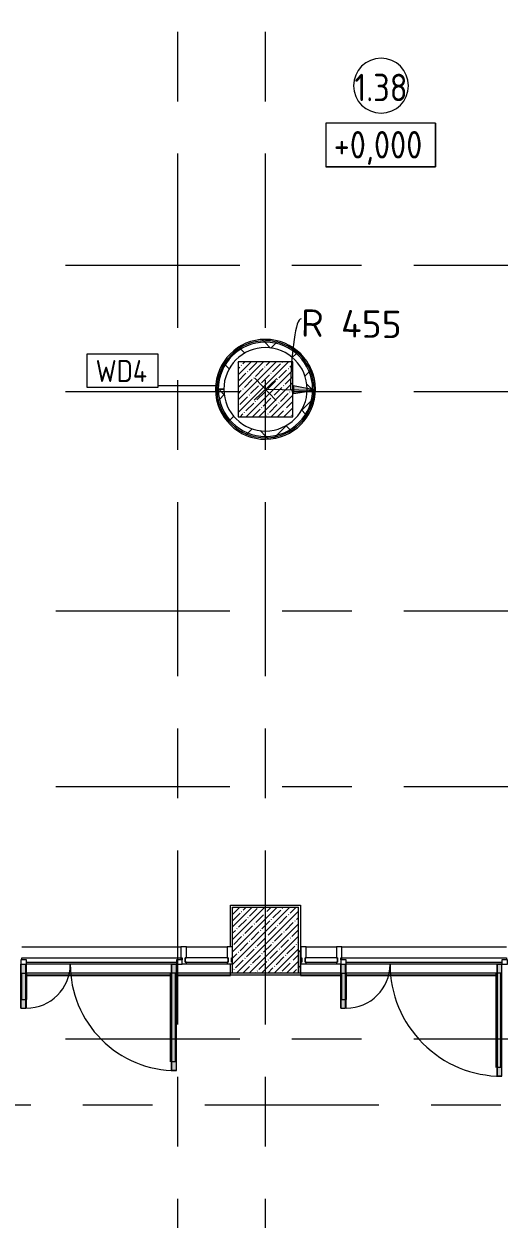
# Model space of a CAD drawing. Header units: millimetres. Extents: x 35787 to 244346, y -8553 to 29000.
# Drawn here: x 46257 to 50590, y 9458 to 20350 of the extents above; entities that cross this region are included whole.
import ezdxf

# ---------------------------------------------------------------- set-up
doc = ezdxf.new("R2010")
doc.units = ezdxf.units.MM
doc.linetypes.add('Осевая', pattern=[3175, 635, -476.25, 1587.5, -476.25])
for name, color, linetype, lineweight in [('A-ANNO-DIMS', 7, 'Continuous', 9), ('A-ANNO-DIMS-100', 7, 'Continuous', 9), ('A-AREA-IDEN', 7, 'Continuous', 9), ('A-GLAZ-CURT', 7, 'Continuous', 9), ('A-GLAZ-CWMG', 7, 'Continuous', 9), ('A-WALL-IDEN', 7, 'Continuous', 9), ('G-ANNO-DIMS', 7, 'Continuous', 9), ('I-WALL', 7, 'Continuous', 9), ('S-COLS', 7, 'Continuous', 9), ('Оси-2', 7, 'Осевая', 9)]:
    doc.layers.add(name, color=color, linetype=linetype, lineweight=lineweight)
for name, color, linetype, lineweight, true_color in [('A-DETL-GENF-1', 7, 'Continuous', 9, 0xe2e2e2), ('A-DETL-GENF-2', 7, 'Continuous', 9, 0xaaaaaa), ('A-DOOR-1', 7, 'Continuous', 9, 0xaaaaaa), ('A-FLOR-1', 7, 'Continuous', 9, 0xaaaaaa), ('A-WALL-2', 5, 'Continuous', 13, 0x0000ff), ('I-WALL-2', 5, 'Continuous', 9, 0x0000ff)]:
    doc.layers.add(name, color=color, linetype=linetype, lineweight=lineweight, true_color=true_color)
doc.styles.add('GOST Common', font='GOST_Common.ttf', dxfattribs={"width": 0.9, "height": 250})
doc.styles.add('GOST Common_1', font='GOST_Common.ttf', dxfattribs={"width": 0.9, "height": 200})
doc.styles.add('ISOCPEUR_2', font='isocpeur.ttf', dxfattribs={"height": 250})
doc.dimstyles.new('ISO-2_5_1_0K_БОЛЬШОЙ', dxfattribs={"dimscale": 304.8, "dimtxt": 248.995294, "dimasz": 0.656168, "dimexe": 0.787402, "dimexo": 0, "dimgap": 0, "dimtad": 1, "dimjust": 3, "dimdec": 0, "dimzin": 0, "dimdsep": 46, "dimtxsty": 'ISOCPEUR_2', "dimsah": 1, "dimcen": 0.09, "dimazin": 0, "dimtfac": 1, "dimtdec": 4, "dimtix": 1, "dimtmove": 0, "dimatfit": 2, "dimfxl": 1, "dimtvp": 1, "dimtolj": 1, "dimtzin": 0, "dimarcsym": 2})
pattern_1 = [(45, (0, 0), (-141.42136, 141.42136), []), (135, (0, 0), (-141.42136, -141.42136), [])]

# ---------------------------------------------------------------- blocks, each defined once
blk = doc.blocks.new('BSC_Колонна _Прямоугольная - 500х500-22732503-План монтажа стен и перегородок 1 этажа  в осях 12-23')
at = {"layer": 'S-COLS'}
h = blk.add_hatch(dxfattribs=at)
h.set_pattern_fill('FP_54', color=256, style=0, pattern_type=2)
h.set_pattern_definition([(45, (-48460, -17020), (-57.02463, 57.02463), []), (45, (-48402.975, -17020), (-57.02463, 57.02463), [100.806, -20.161, 3.353, -16.808])])
h.paths.add_polyline_path([(-250, -250), (250, -250), (250, 250), (-250, 250), (-250, -18)])
for p, q in [((250, 250), (-250, 250)), ((-250, 250), (-250, -250)), ((250, -250), (250, 250)), ((-250, -250), (250, -250))]:
    blk.add_line(p, q, dxfattribs=at)
blk = doc.blocks.new('Прямоугольный импост - Импост структурный с накладкой - 160мм Темный-32467808-План монтажа стен и перегородок 1 этажа  в осях 12-23')
at = {"layer": 'A-GLAZ-CWMG'}
for p, q in [((-50, 40), (-50, 140)), ((-50, 140), (0, 140)), ((0, 140), (0, 40)), ((-40, 40), (-50, 40)), ((-50, -17), (-50, 0)), ((-50, 0), (-40, 0)), ((-40, 0), (-40, 40)), ((-10, 40), (-10, 0)), ((0, 40), (-10, 40)), ((-10, 0), (0, 0)), ((0, 0), (0, -17)), ((0, -17), (-50, -17))]:
    blk.add_line(p, q, dxfattribs=at)
blk = doc.blocks.new('Системная панель - Стекло - 40мм-32784007-План монтажа стен и перегородок 1 этажа  в осях 12-23')
at = {"layer": 'A-GLAZ-CURT'}
for p, q in [((147.5, 0), (-147.5, 0)), ((-147.5, 0), (-147.5, -40)), ((147.5, -40), (147.5, 0)), ((-147.5, -40), (147.5, -40))]:
    blk.add_line(p, q, dxfattribs=at)
blk = doc.blocks.new('Дверь_Витражная_остекление_ - В-19-32784442-План монтажа стен и перегородок 1 этажа  в осях 12-23')
at = {"layer": 'A-DETL-GENF-1'}
for points in [[(-710, 1040), (-710, 20), (-665, 20), (-665, 1040)], [(715, 420), (715, 20), (760, 20), (760, 420)]]:
    blk.add_hatch(color=256, dxfattribs=at).paths.add_polyline_path(points)
at = {"layer": 'A-DETL-GENF-2'}
for p, q in [((-710, 1040), (-665, 1040)), ((-710, 1040), (-710, 20)), ((-665, 1040), (-710, 1040)), ((-710, 1040), (-710, 20)), ((-665, 1040), (-665, 20)), ((-665, 20), (-665, 1040)), ((-710, 960), (-665, 960)), ((-700, 960), (-700, 100)), ((-656, 960), (-656, 100)), ((706, 340), (706, 100)), ((760, 420), (715, 420)), ((715, 420), (715, 20)), ((760, 420), (715, 420)), ((715, 420), (715, 20)), ((760, 340), (715, 340)), ((750, 340), (750, 100)), ((760, 420), (760, 20)), ((760, 20), (760, 420)), ((-710, 100), (-665, 100)), ((-665, 20), (-710, 20)), ((-710, 20), (-665, 20)), ((760, 100), (715, 100))]:
    blk.add_line(p, q, dxfattribs=at)
at = {"layer": 'A-DOOR-1'}
for p, q in [((-710, 1040), (-710, 20)), ((710, 420), (710, 20)), ((-710, 20), (-760, 20)), ((-760, 20), (-760, -20)), ((-710, -20), (-710, 20)), ((760, 20), (710, 20)), ((710, 20), (710, -20)), ((760, -20), (760, 20)), ((-760, -20), (-710, -20)), ((710, -20), (760, -20))]:
    blk.add_line(p, q, dxfattribs=at)
for centre, radius, start, end in [((-710, 20), 1020, 360, 90), ((710, 20), 400, 90, 180)]:
    blk.add_arc(centre, radius, start, end, dxfattribs=at)
blk = doc.blocks.new('Прямоугольный импост - Импост структурный с накладкой - 160мм Темный-32784438-План монтажа стен и перегородок 1 этажа  в осях 12-23')
at = {"layer": 'A-GLAZ-CWMG'}
for p, q in [((49156, 11940), (50656, 11940)), ((49156, 11820), (49156, 11840)), ((49156, 11840), (50656, 11840)), ((49196, 11800), (50616, 11800)), ((49196, 11783), (50616, 11783)), ((50656, 11840), (50656, 11820))]:
    blk.add_line(p, q, dxfattribs=at)
blk = doc.blocks.new('Прямоугольный импост - Импост структурный с накладкой - 160мм Темный-32784005-План монтажа стен и перегородок 1 этажа  в осях 12-23')
at = {"layer": 'A-GLAZ-CWMG'}
for p, q in [((48831, 11940), (49106, 11940)), ((48831, 11783), (49106, 11783))]:
    blk.add_line(p, q, dxfattribs=at)
blk = doc.blocks.new('Прямоугольный импост - Импост структурный с накладкой - 160мм Темный-V68-План монтажа стен и перегородок 1 этажа  в осях 12-23')
at = {"layer": 'A-GLAZ-CWMG'}
for p, q in [((-25, 40), (-25, 140)), ((-25, 140), (25, 140)), ((25, 140), (25, 40)), ((-15, 40), (-25, 40)), ((-15, 20), (-15, 40)), ((15, 40), (15, 0)), ((25, 40), (15, 40)), ((15, 0), (25, 0)), ((25, 0), (25, -17)), ((25, -17), (-15, -17))]:
    blk.add_line(p, q, dxfattribs=at)
blk = doc.blocks.new('Дверь_Витражная_остекление_ - В-9-32786634-План монтажа стен и перегородок 1 этажа  в осях 12-23')
at = {"layer": 'A-DETL-GENF-1'}
for points in [[(-639.5, 989), (-684.5, 989), (-684.5, 20), (-639.5, 20), (-639.5, 744.3)], [(689.5, 420), (689.5, 20), (734.5, 20), (734.5, 420)]]:
    blk.add_hatch(color=256, dxfattribs=at).paths.add_polyline_path(points)
at = {"layer": 'A-DETL-GENF-2'}
for p, q in [((-684.5, 989), (-639.5, 989)), ((-684.5, 989), (-684.5, 20)), ((-639.5, 989), (-684.5, 989)), ((-684.5, 989), (-684.5, 20)), ((-639.5, 989), (-639.5, 20)), ((-639.5, 20), (-639.5, 989)), ((-684.5, 909), (-639.5, 909)), ((-674.5, 909), (-674.5, 100)), ((-630.5, 909), (-630.5, 100)), ((680.5, 340), (680.5, 100)), ((734.5, 420), (689.5, 420)), ((689.5, 420), (689.5, 20)), ((734.5, 420), (689.5, 420)), ((689.5, 420), (689.5, 20)), ((734.5, 340), (689.5, 340)), ((724.5, 340), (724.5, 100)), ((734.5, 420), (734.5, 20)), ((734.5, 20), (734.5, 420)), ((-684.5, 100), (-639.5, 100)), ((-639.5, 20), (-684.5, 20)), ((-684.5, 20), (-639.5, 20)), ((734.5, 100), (689.5, 100))]:
    blk.add_line(p, q, dxfattribs=at)
at = {"layer": 'A-DOOR-1'}
for p, q in [((-684.5, 989), (-684.5, 20)), ((684.5, 420), (684.5, 20)), ((-684.5, 20), (-734.5, 20)), ((-734.5, 20), (-734.5, -20)), ((-684.5, -20), (-684.5, 20)), ((734.5, 20), (684.5, 20)), ((684.5, 20), (684.5, -20)), ((734.5, -20), (734.5, 20)), ((-734.5, -20), (-684.5, -20)), ((684.5, -20), (734.5, -20))]:
    blk.add_line(p, q, dxfattribs=at)
for centre, radius, start, end in [((-684.5, 20), 969, 360, 90), ((684.5, 20), 400, 90, 180)]:
    blk.add_arc(centre, radius, start, end, dxfattribs=at)
blk = doc.blocks.new('Прямоугольный импост - Импост структурный с накладкой - 160мм Темный-32786259-План монтажа стен и перегородок 1 этажа  в осях 12-23')
at = {"layer": 'A-GLAZ-CWMG'}
for p, q in [((46240, 11940), (47689, 11940)), ((46240, 11820), (46240, 11840)), ((46240, 11840), (47689, 11840)), ((46280, 11800), (47649, 11800)), ((46280, 11783), (47649, 11783)), ((47689, 11840), (47689, 11820))]:
    blk.add_line(p, q, dxfattribs=at)
blk = doc.blocks.new('Системная панель - Стекло - 40мм-32786365-План монтажа стен и перегородок 1 этажа  в осях 12-23')
at = {"layer": 'A-GLAZ-CURT'}
for p, q in [((196, 0), (-196, 0)), ((-196, 0), (-196, -40)), ((196, -40), (196, 0)), ((-196, -40), (196, -40))]:
    blk.add_line(p, q, dxfattribs=at)
blk = doc.blocks.new('Прямоугольный импост - Импост структурный с накладкой - 160мм Темный-V67-План монтажа стен и перегородок 1 этажа  в осях 12-23')
at = {"layer": 'A-GLAZ-CWMG'}
for p, q in [((-25, 40), (-25, 140)), ((-25, 140), (25, 140)), ((25, 140), (25, 40)), ((-15, 40), (-25, 40)), ((-25, -17), (-25, 0)), ((-25, 0), (-15, 0)), ((-15, 0), (-15, 40)), ((15, 40), (15, 20)), ((25, 40), (15, 40)), ((15, -17), (-25, -17))]:
    blk.add_line(p, q, dxfattribs=at)
blk = doc.blocks.new('Прямоугольный импост - Импост структурный с накладкой - 160мм Темный-32786261-План монтажа стен и перегородок 1 этажа  в осях 12-23')
at = {"layer": 'A-GLAZ-CWMG'}
for p, q in [((47739, 11940), (48110, 11940)), ((47739, 11783), (48110, 11783))]:
    blk.add_line(p, q, dxfattribs=at)
blk = doc.blocks.new('Прямоугольный импост - Импост структурный с накладкой - 160мм Темный-30755843-План монтажа стен и перегородок 1 этажа  в осях 12-23')
at = {"layer": 'A-GLAZ-CWMG'}
for p, q in [((0, 140), (-50, 140)), ((-50, 140), (-50, 40)), ((0, 40), (0, 140)), ((-50, 40), (-40, 40)), ((-40, 0), (-50, 0)), ((-50, 0), (-50, -17)), ((-40, 40), (-40, 0)), ((-10, 0), (-10, 40)), ((-10, 40), (0, 40)), ((0, 0), (-10, 0)), ((0, -17), (0, 0)), ((-50, -17), (0, -17))]:
    blk.add_line(p, q, dxfattribs=at)
blk = doc.blocks.new('Марка_Помещения - Номер-25198446-План монтажа стен и перегородок 1 этажа  в осях 12-23')
at = {"layer": 'A-AREA-IDEN'}
for start, end in [(360, 180), (180, 360)]:
    blk.add_arc((0, 0), 2.5, start, end, dxfattribs=at)
blk = doc.blocks.new('DIMBLOCK71-План монтажа стен и перегородок 1 этажа  в осях 12-23')
at = {"layer": 'A-ANNO-DIMS-100'}
blk.add_hatch(color=256, dxfattribs=at).paths.add_polyline_path([(48915, 17013), (48716, 17051), (48714, 16981)])
for p, q in [((48562, 17118), (48358, 16922)), ((48558, 16918), (48362, 17122)), ((48460, 17020), (48915, 17013)), ((48716, 17051), (48714, 16981)), ((48714, 16981), (48915, 17013)), ((48915, 17013), (48716, 17051))]:
    blk.add_line(p, q, dxfattribs=at)
blk.add_arc((48460, 17020), 455, 328.8443, 29.2882, dxfattribs=at)
blk.add_ellipse((48774, 17015), major_axis=(11, 648), ratio=0.134035, start_param=0, end_param=1.570796, dxfattribs=at)
at = {"layer": 'A-ANNO-DIMS-100', "color": 0, "insert": (48786, 17750), "char_height": 250, "width": 1086, "attachment_point": 1, "rotation": 359.0662, "line_spacing_factor": 1.149209, "style": 'ISOCPEUR_2'}
blk.add_mtext('R 455', dxfattribs=at)
blk = doc.blocks.new('М_стена2 - Типоразмер-30678229-План монтажа стен и перегородок 1 этажа  в осях 12-23')
at = {"layer": 'A-WALL-IDEN'}
for p, q in [((3.26, 1.52), (-3.27, 1.52)), ((-3.27, 1.52), (-3.27, -1.48)), ((3.26, -1.48), (3.26, 1.52)), ((-3.27, -1.48), (3.26, -1.48))]:
    blk.add_line(p, q, dxfattribs=at)
blk = doc.blocks.new('Высотные отметки - 10х4_h_-17668695-План монтажа стен и перегородок 1 этажа  в осях 12-23')
at = {"layer": 'G-ANNO-DIMS'}
for p, q in [((-5, 4), (-5, 0)), ((5, 4), (-5, 4)), ((5, 4), (-5, 4)), ((-5, 4), (-5, 0)), ((5, 4), (5, 0)), ((5, 0), (5, 4)), ((5, 0), (-5, 0)), ((-5, 0), (5, 0))]:
    blk.add_line(p, q, dxfattribs=at)

msp = doc.modelspace()

# ---------------------------------------------------------------- hatches: boundary and pattern name
at = {"layer": 'I-WALL'}
h = msp.add_hatch(dxfattribs=at)
h.set_pattern_fill('FP_20', color=256, style=0, pattern_type=2)
h.set_pattern_definition([(135, (0, 0), (-70.71068, -70.71068), [])])
h.paths.add_polyline_path([(48760, 11700), (48781, 11700), (48781, 11900), (48760, 11900)])
at = {"layer": 'I-WALL-2'}
h = msp.add_hatch(dxfattribs=at)
h.set_pattern_fill('FP_78', color=256, style=0, pattern_type=2)
h.set_pattern_definition(pattern_1)
h.paths.add_polyline_path([(48424.9, 16566.4), (48499.9, 16566.8), (48577.1, 16580.6), (48644.8, 16604.2), (48710.6, 16640.3), (48769.7, 16686.6), (48821.4, 16743.9), (48861, 16805.1), (48890.9, 16873.9), (48909.1, 16946.8), (48915, 17021.6), (48908.5, 17096.4), (48889.9, 17169.1), (48859.5, 17237.7), (48818.3, 17300.5), (48767.3, 17355.6), (48707.9, 17401.5), (48641.8, 17437.1), (48570.8, 17461.3), (48496.7, 17473.5), (48421.7, 17473.4), (48347.6, 17460.9), (48276.7, 17436.4), (48210.7, 17400.6), (48151.5, 17354.5), (48100.7, 17299.2), (48059.7, 17236.3), (48029.6, 17167.6), (48011.2, 17094.8), (48005, 17020), (48017.5, 17020), (48023.9, 17094.7), (48042.7, 17167.3), (48073.6, 17235.6), (48115.5, 17297.7), (48167.3, 17351.9), (48227.6, 17396.5), (48294.5, 17430.4), (48366.1, 17452.4), (48440.5, 17462.1), (48515.4, 17459), (48588.7, 17443.4), (48658.3, 17415.6), (48722.2, 17376.4), (48778.6, 17327), (48825.9, 17268.8), (48862.7, 17203.5), (48887.9, 17132.9), (48900.8, 17059), (48901, 16984.1), (48888.6, 16910.1), (48863.9, 16839.4), (48827.7, 16773.8), (48780.8, 16715.2), (48724.8, 16665.4), (48661.1, 16625.8), (48591.7, 16597.5), (48518.5, 16581.4), (48443.6, 16577.8), (48369.2, 16586.9), (48297.4, 16608.5), (48230.2, 16641.8), (48169.7, 16686), (48114.7, 16743.9), (48075.1, 16801.7), (48043.8, 16869.8), (48024.4, 16942.2), (48017.5, 17016.9), (48005, 17016.8), (48011.7, 16942), (48030.7, 16869.4), (48061.3, 16800.8), (48102.7, 16738.3), (48153.9, 16683.4), (48214.3, 16637.1), (48279.6, 16602.3), (48350.8, 16578.3), (48395.7, 16571.1)])
h = msp.add_hatch(dxfattribs=at)
h.set_pattern_fill('FP_78', color=256, style=0, pattern_type=2)
h.set_pattern_definition(pattern_1)
h.paths.add_polyline_path([(48443.6, 16577.8), (48518.5, 16581.4), (48591.7, 16597.5), (48661.1, 16625.8), (48724.8, 16665.4), (48780.8, 16715.2), (48827.7, 16773.8), (48863.9, 16839.4), (48888.6, 16910.1), (48901, 16984.1), (48900.8, 17059), (48887.9, 17132.9), (48862.7, 17203.5), (48825.9, 17268.8), (48778.6, 17327), (48722.2, 17376.4), (48658.3, 17415.6), (48588.7, 17443.4), (48515.4, 17459), (48440.5, 17462.1), (48366.1, 17452.4), (48294.5, 17430.4), (48227.6, 17396.5), (48167.3, 17351.9), (48115.5, 17297.7), (48073.6, 17235.6), (48042.7, 17167.3), (48023.9, 17094.7), (48017.5, 17020), (48030, 17020), (48036.2, 17092.6), (48054.5, 17163.1), (48084.5, 17229.5), (48125.2, 17289.9), (48175.6, 17342.5), (48234.1, 17385.9), (48299.1, 17418.8), (48368.8, 17440.2), (48441, 17449.6), (48513.8, 17446.6), (48585, 17431.4), (48652.7, 17404.4), (48714.8, 17366.4), (48769.6, 17318.4), (48816, 17261), (48851.3, 17198.3), (48875.8, 17129.7), (48888.3, 17057.9), (48888.6, 16985.1), (48876.5, 16913.2), (48852.5, 16844.5), (48817.3, 16780.7), (48771.7, 16723.8), (48717.3, 16675.5), (48655.4, 16637), (48588, 16609.5), (48516.8, 16593.8), (48444.1, 16590.3), (48371.7, 16599.2), (48302, 16620.1), (48236.7, 16652.5), (48177.9, 16695.5), (48127.2, 16747.8), (48086, 16807.9), (48055.5, 16874), (48036.7, 16944.4), (48030, 17017), (48017.5, 17016.9), (48024.4, 16942.2), (48043.8, 16869.8), (48075.1, 16801.7), (48117.5, 16739.8), (48169.7, 16686), (48230.2, 16641.8), (48297.4, 16608.5), (48369.2, 16586.9), (48395.7, 16583.7)])
h = msp.add_hatch(dxfattribs=at)
h.set_pattern_fill('FP_78', color=256, style=0, pattern_type=2)
h.set_pattern_definition(pattern_1)
h.paths.add_polyline_path([(48444.1, 16590.3), (48516.8, 16593.8), (48588, 16609.5), (48655.4, 16637), (48717.3, 16675.5), (48771.7, 16723.8), (48817.3, 16780.7), (48852.5, 16844.5), (48876.5, 16913.2), (48888.6, 16985.1), (48888.3, 17057.9), (48875.8, 17129.7), (48851.3, 17198.3), (48815.6, 17261.8), (48769.6, 17318.4), (48714.8, 17366.4), (48652.7, 17404.4), (48585, 17431.4), (48513.8, 17446.6), (48441, 17449.6), (48368.8, 17440.2), (48299.1, 17418.8), (48234.1, 17385.9), (48175.6, 17342.5), (48125.2, 17289.9), (48084.5, 17229.5), (48054.5, 17163.1), (48036.2, 17092.6), (48030, 17020), (48080, 17020), (48086.1, 17087.8), (48104.2, 17153.4), (48133.7, 17214.7), (48173.6, 17269.8), (48222.8, 17316.9), (48279.5, 17354.4), (48342.1, 17381.2), (48408.4, 17396.5), (48476.4, 17399.6), (48543.8, 17390.6), (48608.6, 17369.8), (48668.6, 17337.6), (48721.9, 17295.4), (48766.8, 17244.2), (48801.9, 17185.9), (48826, 17122.3), (48838.4, 17055.4), (48838.6, 16987.3), (48826.7, 16920.3), (48803, 16856.5), (48768.4, 16798), (48720.6, 16743.9), (48670.8, 16703.8), (48611, 16671.3), (48546.4, 16650), (48479, 16640.5), (48411.1, 16643.2), (48344.6, 16657.9), (48281.9, 16684.3), (48224.9, 16721.5), (48175.4, 16768.2), (48135.1, 16823), (48105.1, 16884.1), (48086.6, 16949.6), (48080, 17017.3), (48030, 17017), (48036.7, 16944.4), (48055.5, 16874), (48086, 16807.9), (48130.9, 16743.9), (48177.9, 16695.5), (48236.7, 16652.5), (48302, 16620.1), (48371.7, 16599.2), (48395.7, 16596.2)])
at = {"layer": 'S-COLS'}
h = msp.add_hatch(dxfattribs=at)
h.set_pattern_fill('FP_1', color=256, style=0, pattern_type=2)
h.set_pattern_definition([(45, (0, 0), (-57.02463, 57.02463), []), (45, (57.025, 0), (-57.02463, 57.02463), [100.806, -20.161, 3.353, -16.808])])
h.paths.add_polyline_path([(48577.1, 11700), (48760, 11700), (48760, 12300), (48160, 12300), (48160, 11700)])

# ---------------------------------------------------------------- linework, layer by layer
at = {"layer": 'A-FLOR-1'}
for p, q in [((48140, 11940), (48140, 12320)), ((48140, 12320), (48780, 12320)), ((48780, 12320), (48780, 11900)), ((48140, 11679), (48140, 11783)), ((47604, 11680), (46275, 11680)), ((46275, 11679), (47604, 11679)), ((49146, 11680), (47649, 11680)), ((47649, 11679), (48140, 11679)), ((48780, 11700), (48780, 11679)), ((48780, 11679), (49146, 11679)), ((50571, 11680), (49191, 11680)), ((49191, 11679), (50571, 11679))]:
    msp.add_line(p, q, dxfattribs=at)
msp.add_arc((48460, 17020), 400, 180, 180.40797, dxfattribs=at)
at = {"layer": 'A-WALL-2'}
for radius in [442.5, 430]:
    msp.add_arc((48460, 17020), radius, 180.40614, 180, dxfattribs=at)
at = {"layer": 'A-WALL-IDEN'}
msp.add_line((48015.6, 17050.6), (47482.9, 17050.6), dxfattribs=at)
at = {"layer": 'I-WALL'}
for p, q in [((48781, 11900), (48760, 11900)), ((48760, 11900), (48760, 11700)), ((48781, 11700), (48781, 11900)), ((47604, 11700), (46275, 11700)), ((48160, 11700), (47649, 11700)), ((49146, 11700), (48760, 11700)), ((50571, 11700), (49191, 11700))]:
    msp.add_line(p, q, dxfattribs=at)
at = {"layer": 'I-WALL-2'}
for p, q in [((48080, 17020), (48005, 17020)), ((48080, 17017.3), (48005, 17016.8))]:
    msp.add_line(p, q, dxfattribs=at)
for radius in [455, 380]:
    msp.add_arc((48460, 17020), radius, 180.40614, 180, dxfattribs=at)
at = {"layer": 'S-COLS'}
for p, q in [((48160, 11700), (48160, 12300)), ((48160, 12300), (48760, 12300)), ((48760, 11900), (48760, 12300)), ((48760, 11700), (48760, 11900)), ((48760, 11700), (48160, 11700))]:
    msp.add_line(p, q, dxfattribs=at)
at = {"layer": 'Оси-2'}
for p, q in [((47660, 593.7), (47660, 24898.1)), ((48460, 593.7), (48460, 24898.1)), ((39176.2, 18150), (82200, 18150)), ((39176.2, 17000), (82200, 17000)), ((39086.6, 15000), (81600, 15000)), ((39086.6, 13400), (81600, 13400)), ((39176.2, 11100), (82200, 11100)), ((40446.2, 10500), (82200, 10500))]:
    msp.add_line(p, q, dxfattribs=at)

# ---------------------------------------------------------------- block references
at = {"layer": 'A-AREA-IDEN', "xscale": 99.99999999999993, "yscale": 99.99999999999993, "zscale": 99.99999999999993}
msp.add_blockref('Марка_Помещения - Номер-25198446-План монтажа стен и перегородок 1 этажа  в осях 12-23', (49513.3, 19786.7), dxfattribs=at)
at = {"layer": 'A-DOOR-1', "rotation": 180}
for name, p in [('Дверь_Витражная_остекление_ - В-9-32786634-План монтажа стен и перегородок 1 этажа  в осях 12-23', (46964.5, 11800)), ('Дверь_Витражная_остекление_ - В-19-32784442-План монтажа стен и перегородок 1 этажа  в осях 12-23', (49906, 11800))]:
    msp.add_blockref(name, p, dxfattribs=at)
at = {"layer": 'A-GLAZ-CURT', "rotation": 180}
for name, p in [('Системная панель - Стекло - 40мм-32786365-План монтажа стен и перегородок 1 этажа  в осях 12-23', (47924.5, 11800)), ('Системная панель - Стекло - 40мм-32784007-План монтажа стен и перегородок 1 этажа  в осях 12-23', (48968.5, 11800))]:
    msp.add_blockref(name, p, dxfattribs=at)
at = {"layer": 'A-GLAZ-CWMG'}
for name, p in [('Прямоугольный импост - Импост структурный с накладкой - 160мм Темный-32786259-План монтажа стен и перегородок 1 этажа  в осях 12-23', (0, 0)), ('Прямоугольный импост - Импост структурный с накладкой - 160мм Темный-32786261-План монтажа стен и перегородок 1 этажа  в осях 12-23', (0, 0)), ('Прямоугольный импост - Импост структурный с накладкой - 160мм Темный-30755843-План монтажа стен и перегородок 1 этажа  в осях 12-23', (48160, 11800)), ('Прямоугольный импост - Импост структурный с накладкой - 160мм Темный-32784005-План монтажа стен и перегородок 1 этажа  в осях 12-23', (0, 0)), ('Прямоугольный импост - Импост структурный с накладкой - 160мм Темный-32784438-План монтажа стен и перегородок 1 этажа  в осях 12-23', (0, 0))]:
    msp.add_blockref(name, p, dxfattribs=at)
at = {"layer": 'A-GLAZ-CWMG', "extrusion": (0, 0, -1)}
for name, p in [('Прямоугольный импост - Импост структурный с накладкой - 160мм Темный-V67-План монтажа стен и перегородок 1 этажа  в осях 12-23', (-47714, 11800)), ('Прямоугольный импост - Импост структурный с накладкой - 160мм Темный-32467808-План монтажа стен и перегородок 1 этажа  в осях 12-23', (-48781, 11800)), ('Прямоугольный импост - Импост структурный с накладкой - 160мм Темный-V68-План монтажа стен и перегородок 1 этажа  в осях 12-23', (-49131, 11800))]:
    msp.add_blockref(name, p, dxfattribs=at)
at = {"layer": 'A-WALL-IDEN', "xscale": 99.99999999999993, "yscale": 99.99999999999993, "zscale": 99.99999999999993}
msp.add_blockref('М_стена2 - Типоразмер-30678229-План монтажа стен и перегородок 1 этажа  в осях 12-23', (47157.1, 17188.6), dxfattribs=at)
at = {"layer": 'G-ANNO-DIMS', "xscale": 99.99999999999993, "yscale": 99.99999999999993, "zscale": 99.99999999999993}
msp.add_blockref('Высотные отметки - 10х4_h_-17668695-План монтажа стен и перегородок 1 этажа  в осях 12-23', (49511.1, 19046.7), dxfattribs=at)
at = {"layer": 'S-COLS'}
msp.add_blockref('BSC_Колонна _Прямоугольная - 500х500-22732503-План монтажа стен и перегородок 1 этажа  в осях 12-23', (48460, 17020), dxfattribs=at)

# ---------------------------------------------------------------- texts
at = {"layer": 'A-AREA-IDEN', "insert": (49271.4, 19895.3), "char_height": 250, "width": 606.076, "attachment_point": 1, "style": 'GOST Common'}
msp.add_mtext('1.38', dxfattribs=at)
at = {"layer": 'A-WALL-IDEN', "insert": (46911.6, 17286.7), "char_height": 200, "width": 606.076, "attachment_point": 1, "style": 'GOST Common_1'}
msp.add_mtext('WD4', dxfattribs=at)
at = {"layer": 'G-ANNO-DIMS', "insert": (49082.4, 19373.4), "char_height": 250, "width": 1028.823, "attachment_point": 1, "line_spacing_factor": 1.022761, "style": 'GOST Common'}
msp.add_mtext('+0,000', dxfattribs=at)

# ---------------------------------------------------------------- dimensions: what is measured, and where the dimension line sits
at = {"layer": 'A-ANNO-DIMS'}
dim = msp.add_radius_dim(center=(48460, 17020), mpoint=(48914.9, 17012.6), dimstyle='ISO-2_5_1_0K_БОЛЬШОЙ', override={"dimpost": 'R<>'}, dxfattribs=at)
dim.commit()
dim.dimension.update_dxf_attribs({"geometry": 'DIMBLOCK71-План монтажа стен и перегородок 1 этажа  в осях 12-23', "text_midpoint": (48589.5, 17142.9)})

doc.saveas('drawing.dxf')
